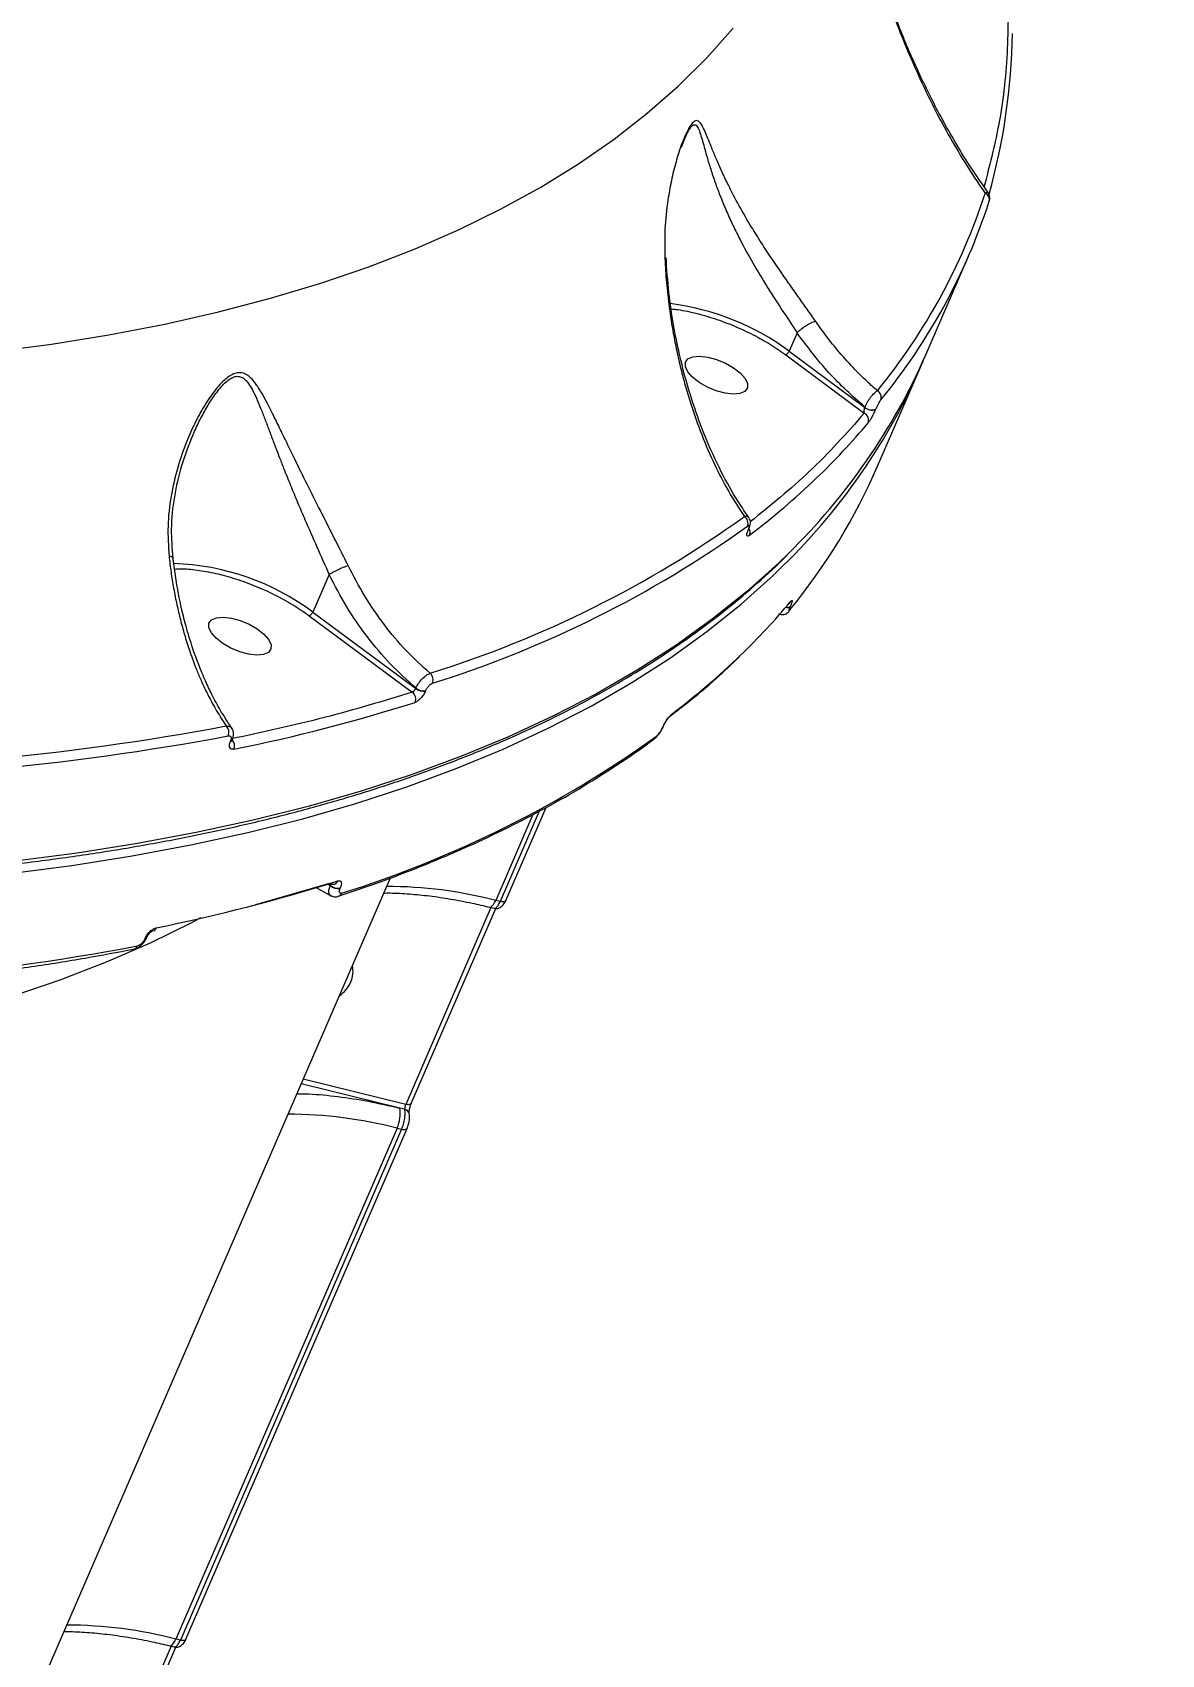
# Model space of a CAD drawing. Header units: millimetres. Extents: x -5873 to 5805, y -5301 to 4302.
# Drawn here: x -124.9 to 26.5, y -92.2 to 125.3 of the extents above; entities that cross this region are included whole.
import ezdxf

# ---------------------------------------------------------------- set-up
doc = ezdxf.new("R2010")
doc.units = ezdxf.units.MM
for name, color, linetype in [('DIKOM_ОБЪЕКТ', 7, 'Continuous'), ('DIKOM_РАЗМЕР_ЗОНА', 7, 'Continuous'), ('DIKOM_РАЗМЕР_ОБЪЕКТА', 7, 'Continuous')]:
    doc.layers.add(name, color=color, linetype=linetype)
doc.styles.add('style1', font='arial.ttf', dxfattribs={"width": 0.8})
doc.dimstyles.new('1-50', dxfattribs={"dimtxt": 300, "dimasz": 200, "dimexe": 100, "dimexo": 0, "dimgap": 100, "dimtad": 1, "dimtxsty": 'style1', "dimcen": 200, "dimclrd": 7, "dimclre": 7, "dimclrt": 7, "dimadec": 1, "dimazin": 2, "dimtfac": 1, "dimtmove": 0, "dimatfit": 2, "dimfxl": 0, "dimlwd": 25, "dimlwe": 18, "dimarcsym": 0})

# ---------------------------------------------------------------- blocks, each defined once
blk = doc.blocks.new('*D9')
at = {"layer": 'Defpoints', "color": 0, "transparency": 16777216}
for p in [(1338.11, 2802.44), (-4588.97, -1585.51), (-117.5, -1585.51)]:
    blk.add_point(p, dxfattribs=at)
at = {"layer": 'DIKOM_РАЗМЕР_ОБЪЕКТА', "color": 7, "lineweight": 18, "transparency": 16777216}
for p, q in [((1338.11, 2802.44), (-4688.97, 2802.44)), ((-117.5, -1585.51), (-4688.97, -1585.51))]:
    blk.add_line(p, q, dxfattribs=at)
at = {"layer": 'DIKOM_РАЗМЕР_ОБЪЕКТА', "color": 7, "lineweight": 25, "transparency": 16777216}
blk.add_line((-4588.97, 2602.44), (-4588.97, -1385.51), dxfattribs=at)
at = {"layer": 'DIKOM_РАЗМЕР_ОБЪЕКТА', "color": 7, "transparency": 16777216}
for points in [[(-4622.31, 2602.44), (-4555.64, 2602.44), (-4588.97, 2802.44)], [(-4622.31, -1385.51), (-4555.64, -1385.51), (-4588.97, -1585.51)]]:
    blk.add_solid(points, dxfattribs=at)
at = {"layer": 'DIKOM_РАЗМЕР_ОБЪЕКТА', "color": 7, "transparency": 16777216, "insert": (-4842.15, 460.98), "char_height": 300, "attachment_point": 5, "rotation": 90, "style": 'style1'}
blk.add_mtext('4400', dxfattribs=at)
blk = doc.blocks.new('*D10')
at = {"layer": 'Defpoints', "color": 0, "transparency": 16777216}
for p in [(4304.51, 1053.39), (-1538.59, -1332.39), (4304.51, -4224.84)]:
    blk.add_point(p, dxfattribs=at)
at = {"layer": 'DIKOM_РАЗМЕР_ОБЪЕКТА', "color": 7, "lineweight": 18, "transparency": 16777216}
for p, q in [((4304.51, 1053.39), (4304.51, -4324.84)), ((-1538.59, -1332.39), (-1538.59, -4324.84))]:
    blk.add_line(p, q, dxfattribs=at)
at = {"layer": 'DIKOM_РАЗМЕР_ОБЪЕКТА', "color": 7, "lineweight": 25, "transparency": 16777216}
blk.add_line((-1338.59, -4224.84), (4104.51, -4224.84), dxfattribs=at)
at = {"layer": 'DIKOM_РАЗМЕР_ОБЪЕКТА', "color": 7, "transparency": 16777216}
for points in [[(-1338.59, -4191.51), (-1338.59, -4258.18), (-1538.59, -4224.84)], [(4104.51, -4191.51), (4104.51, -4258.18), (4304.51, -4224.84)]]:
    blk.add_solid(points, dxfattribs=at)
at = {"layer": 'DIKOM_РАЗМЕР_ОБЪЕКТА', "color": 7, "transparency": 16777216, "insert": (1679.28, -3971.67), "char_height": 300, "attachment_point": 5, "style": 'style1'}
blk.add_mtext('5850', dxfattribs=at)
blk = doc.blocks.new('*D11')
at = {"layer": 'Defpoints', "color": 0, "transparency": 16777216}
for p in [(-510, 4302.44), (-5422.89, -3651.6), (284.83, -3651.6)]:
    blk.add_point(p, dxfattribs=at)
at = {"layer": 'DIKOM_РАЗМЕР_ЗОНА', "color": 7, "lineweight": 18, "transparency": 16777216}
for p, q in [((-510, 4302.44), (-5522.89, 4302.44)), ((284.83, -3651.6), (-5522.89, -3651.6))]:
    blk.add_line(p, q, dxfattribs=at)
at = {"layer": 'DIKOM_РАЗМЕР_ЗОНА', "color": 7, "lineweight": 25, "transparency": 16777216}
blk.add_line((-5422.89, 4102.44), (-5422.89, -3451.6), dxfattribs=at)
at = {"layer": 'DIKOM_РАЗМЕР_ЗОНА', "color": 7, "transparency": 16777216}
for points in [[(-5456.22, 4102.44), (-5389.56, 4102.44), (-5422.89, 4302.44)], [(-5456.22, -3451.6), (-5389.56, -3451.6), (-5422.89, -3651.6)]]:
    blk.add_solid(points, dxfattribs=at)
at = {"layer": 'DIKOM_РАЗМЕР_ЗОНА', "color": 7, "transparency": 16777216, "insert": (-5676.06, -474.49), "char_height": 300, "attachment_point": 5, "rotation": 90, "style": 'style1'}
blk.add_mtext('7950', dxfattribs=at)

msp = doc.modelspace()

# ---------------------------------------------------------------- linework, layer by layer
at = {"layer": 'DIKOM_ОБЪЕКТ', "color": 7, "linetype": 'Continuous', "lineweight": 15}
for p, q in [((-37.897, 109.903), (-37.467, 111.054)), ((-37.554, 110.835), (-37.453, 111.076)), ((-5.157, 82.034), (0.582, 95.289)), ((-22.411, 84.996), (-23.466, 82.558)), ((-22.407, 85.002), (-22.411, 84.996)), ((-23.937, 82.061), (-13.404, 74.215)), ((-23.466, 82.558), (-13.35, 75.022)), ((-11.611, 67.129), (-5.872, 80.383)), ((-13.339, 75.049), (-13.35, 75.022)), ((-11.873, 74.742), (-11.861, 74.769)), ((-28.896, 58.642), (-28.859, 58.727)), ((-28.965, 58.557), (-28.928, 58.642)), ((-85.156, 52.603), (-87.341, 47.556)), ((-85.152, 52.608), (-85.156, 52.603)), ((-23.321, 48.305), (-23.309, 48.332)), ((-87.811, 47.059), (-73.99, 36.817)), ((-87.341, 47.556), (-73.549, 37.336)), ((-73.53, 37.382), (-73.549, 37.336)), ((-72.219, 36.969), (-72.199, 37.014)), ((-41.481, 30.617), (-41.505, 30.599)), ((-40.479, 31.914), (-40.369, 32.145)), ((-40.438, 32.061), (-40.401, 32.146)), ((-40.369, 32.146), (-40.332, 32.232)), ((-98.385, 30.21), (-98.356, 30.276)), ((-98.15, 30.363), (-98.121, 30.429)), ((-57.826, 20.412), (-62.811, 8.901)), ((-56.964, 20.856), (-62.205, 8.752)), ((-61.458, 8.873), (-56.052, 21.357)), ((-193.36, -256.973), (-76.928, 11.917)), ((-94.985, 8.371), (-85.068, 11.232)), ((-85.005, 10.88), (-85.443, 11.124)), ((-84.985, 10.926), (-85.197, 11.082)), ((-84.985, 10.926), (-85.005, 10.88)), ((-86.981, 10.68), (-84.809, 9.464)), ((-83.675, 10.513), (-83.655, 10.559)), ((-62.205, 8.752), (-62.811, 8.901)), ((-63.444, 7.949), (-74.874, -18.448)), ((-74.127, -18.328), (-62.802, 7.826)), ((-63.628, 7.994), (-63.002, 7.841)), ((-109.849, 3.734), (-109.821, 3.8)), ((-109.614, 3.887), (-109.586, 3.952)), ((-74.874, -18.448), (-88.617, -15.079)), ((-75.66, -18.95), (-88.889, -15.706)), ((-75.018, -19.107), (-75.66, -18.95)), ((-76.034, -21.636), (-105.696, -90.138)), ((-104.343, -90.167), (-74.681, -21.664)), ((-76.034, -21.636), (-75.428, -21.785)), ((-75.428, -21.785), (-105.09, -90.287)), ((-106.329, -91.09), (-117.759, -117.487)), ((-117.012, -117.367), (-105.687, -91.213)), ((-106.513, -91.045), (-105.887, -91.199)), ((-105.09, -90.287), (-105.696, -90.138))]:
    msp.add_line(p, q, dxfattribs=at)
at = {"layer": 'DIKOM_ОБЪЕКТ', "color": 7, "linetype": 'Continuous', "lineweight": 15, "flags": 128}
for points in [[(-130.317, 82.459), (-122.376, 83.502), (-114.664, 84.743), (-107.191, 86.18), (-99.962, 87.812), (-92.984, 89.638), (-86.265, 91.656), (-79.809, 93.864), (-73.624, 96.26), (-67.715, 98.842), (-62.087, 101.607), (-56.746, 104.552), (-51.697, 107.676), (-46.943, 110.975), (-42.491, 114.446), (-38.344, 118.086), (-34.505, 121.891), (-30.979, 125.859)], [(-36.417, 79.045), (-37.057, 79.768), (-37.386, 80.455), (-37.377, 81.052), (-37.033, 81.509), (-36.379, 81.79), (-35.469, 81.872), (-34.378, 81.748), (-33.192, 81.429), (-32.009, 80.939), (-30.925, 80.32), (-30.026, 79.62), (-29.387, 78.897), (-29.058, 78.209), (-29.066, 77.613), (-29.411, 77.155), (-30.065, 76.874), (-30.974, 76.792), (-32.066, 76.916), (-33.251, 77.236), (-34.434, 77.725), (-35.519, 78.345), (-36.417, 79.045)], [(-23.565, 55.426), (-24.918, 54.112), (-29.193, 50.27), (-33.772, 46.594), (-38.652, 43.09), (-43.828, 39.758), (-49.296, 36.603), (-55.051, 33.626), (-61.089, 30.831), (-67.405, 28.22), (-73.993, 25.794), (-80.847, 23.557), (-87.962, 21.509), (-95.333, 19.653), (-102.951, 17.989), (-110.813, 16.521), (-118.909, 15.248), (-127.235, 14.172)], [(-127.95, 12.521), (-119.624, 13.597), (-111.527, 14.87), (-103.666, 16.339), (-96.047, 18.002), (-88.677, 19.858), (-81.562, 21.906), (-74.707, 24.144), (-68.12, 26.569), (-61.804, 29.181), (-55.766, 31.976), (-50.01, 34.952), (-44.542, 38.108), (-39.366, 41.439), (-34.487, 44.944), (-29.908, 48.619), (-25.633, 52.462), (-25.078, 52.994)], [(-100.292, 44.043), (-100.931, 44.766), (-101.26, 45.454), (-101.252, 46.051), (-100.907, 46.508), (-100.253, 46.789), (-99.344, 46.871), (-98.252, 46.747), (-97.067, 46.427), (-95.884, 45.938), (-94.799, 45.318), (-93.901, 44.619), (-93.261, 43.896), (-92.932, 43.208), (-92.94, 42.611), (-93.286, 42.154), (-93.939, 41.873), (-94.849, 41.791), (-95.94, 41.915), (-97.126, 42.235), (-98.309, 42.724), (-99.393, 43.344), (-100.292, 44.043)], [(-23.512, 47.625), (-23.454, 47.697), (-23.372, 47.843)], [(-40.332, 32.232), (-40.318, 32.278), (-40.318, 32.28)], [(-63.623, 7.993), (-63.557, 7.989), (-63.416, 8.037), (-63.266, 8.158), (-63.11, 8.348), (-62.957, 8.599), (-62.811, 8.901)], [(-61.458, 8.873), (-61.468, 8.852), (-61.527, 8.787), (-61.617, 8.741), (-61.734, 8.713), (-61.875, 8.706), (-62.034, 8.719), (-62.205, 8.752)], [(-102.381, 6.545), (-103.507, 5.951), (-109.134, 3.186), (-115.044, 0.605), (-121.229, -1.791), (-127.684, -3.999), (-134.404, -6.017), (-141.381, -7.843), (-148.61, -9.475), (-156.084, -10.912), (-163.795, -12.153), (-171.737, -13.196), (-179.902, -14.041), (-188.283, -14.686), (-196.871, -15.131), (-205.66, -15.376), (-214.64, -15.42), (-223.803, -15.263), (-233.141, -14.906), (-242.645, -14.349), (-252.306, -13.592), (-262.116, -12.636), (-272.065, -11.482), (-282.143, -10.131)], [(-74.127, -18.328), (-74.136, -18.347), (-74.194, -18.412), (-74.284, -18.459), (-74.401, -18.487), (-74.542, -18.495), (-74.702, -18.482), (-74.874, -18.448)], [(-75.428, -21.785), (-75.257, -21.818), (-75.098, -21.832), (-74.957, -21.824), (-74.84, -21.797), (-74.75, -21.75), (-74.691, -21.685), (-74.683, -21.669)], [(-106.508, -91.046), (-106.442, -91.051), (-106.301, -91.002), (-106.151, -90.881), (-105.995, -90.691), (-105.842, -90.441), (-105.696, -90.138)], [(-104.343, -90.167), (-104.353, -90.187), (-104.412, -90.252), (-104.501, -90.299), (-104.619, -90.326), (-104.76, -90.334), (-104.919, -90.32), (-105.09, -90.287)]]:
    msp.add_lwpolyline(points, dxfattribs=at)
at = {"layer": 'DIKOM_ОБЪЕКТ', "color": 7, "linetype": 'Continuous', "lineweight": 15}
for centre, radius, start, end in [((-80.965, 126.854), 87.467, 344.57639, 358.8682), ((-74.77, 128.901), 81.571, 320.70101, 342.00645), ((-74.441, 127.781), 81.751, 320.7006, 342.00616), ((2.447, 102.854), 0.924, 339.3194, 66.79254), ((-43.923, 54.511), 34.714, 53.8938, 82.5564), ((-83.273, 114.219), 84.47, 313.54625, 336.99728), ((-83.162, 116.327), 85.21, 314.37999, 336.26806), ((-12.121, 76.351), 1.005, 339.71339, 61.8356), ((-13.826, 73.292), 1.015, 339.93003, 65.38901), ((-12.397, 76.015), 1.377, 226.1736, 292.38743), ((-12.385, 76.042), 1.377, 226.16778, 292.38433), ((-84.091, 132.583), 92.891, 313.75949, 320.0564), ((-91.374, 140.229), 103.451, 307.23491, 313.74404), ((-87.33, 100.074), 82.575, 320.76268, 336.48569), ((-115.82, 180.745), 148.149, 287.36236, 305.64766), ((-115.588, 179.75), 148.487, 287.36304, 305.647), ((-30.049, 59.457), 1.065, 339.58445, 57.68829), ((-29.043, 58.806), 0.2, 304.92747, 336.38557), ((-29.708, 58.235), 1.001, 338.32633, 30.26152), ((-29.076, 58.718), 0.195, 304.55613, 337.23887), ((-106.941, 21.321), 32.748, 53.23657, 88.29336), ((-94.457, 108.654), 92.896, 313.94922, 320.05497), ((-23.716, 48.841), 0.666, 252.44935, 306.43014), ((-23.702, 48.863), 0.661, 253.00369, 306.50869), ((-23.972, 49.327), 0.801, 303.29134, 336.61669), ((-101.505, 116.018), 103.089, 307.22486, 313.92875), ((-72.366, 38.452), 1.17, 338.75218, 49.81683), ((-72.459, 38.693), 1.74, 231.20746, 277.93233), ((-72.44, 38.737), 1.74, 231.19925, 277.94055), ((-143.097, 254.184), 229.502, 281.35323, 287.62585), ((-74.692, 35.883), 1.169, 338.61945, 53.05519), ((-39.865, 34.243), 0.788, 298.48453, 336.67552), ((-162.739, 372.941), 346.576, 269.68054, 280.60837), ((-162.606, 372.378), 347.36, 269.68073, 280.60802), ((-99.805, 31.414), 1.232, 338.1231, 45.20012), ((-127.776, 151.579), 148.475, 287.36233, 305.64771), ((-41.966, 31.234), 0.785, 308.13338, 336.85609), ((-40.558, 32.229), 0.206, 305.46266, 335.96534), ((-40.534, 32.325), 0.222, 306.58068, 335.21433), ((-98.409, 30.503), 0.294, 274.67054, 331.49856), ((-98.381, 30.571), 0.296, 274.79391, 331.24019), ((-99.066, 29.631), 1.236, 338.28201, 41.01075), ((-153.457, 230.238), 229.489, 281.35281, 287.62575), ((-84.624, 11.779), 0.705, 230.92856, 338.64113), ((-83.915, 12.237), 1.74, 231.20746, 277.93233), ((-83.895, 12.282), 1.74, 231.19925, 277.94055), ((-84.136, 10.13), 0.716, 287.88426, 338.59584), ((-77.549, -48.241), 59.012, 75.53794, 89.87958), ((-108.925, 5.476), 0.685, 283.45464, 339.78595), ((-174.798, 344.2), 347.341, 269.68044, 280.60831), ((-111.496, 3.031), 0.683, 282.43888, 339.84972), ((-109.873, 4.027), 0.295, 274.69593, 331.32174), ((-109.845, 4.093), 0.294, 274.66562, 331.79201), ((-85.374, -0.632), 3.433, 335.87035, 12.95684), ((-86.217, -0.305), 4.336, 304.34586, 336.48554), ((-80.158, -19.693), 4.559, 334.77134, 9.37986), ((-75.19, -19.903), 0.813, 15.97134, 77.78138), ((-90.771, -78.779), 59.013, 75.53809, 89.87966), ((-120.433, -147.28), 59.011, 75.53786, 89.87966)]:
    msp.add_arc(centre, radius, start, end, dxfattribs=at)
for points, knots in [([(-15.691, 153.34), (-15.614, 152.604), (-15.422, 150.773), (-14.983, 147.944), (-14.401, 144.77), (-13.775, 141.896), (-13.123, 139.232), (-12.467, 136.786), (-11.767, 134.392), (-11.026, 132.038), (-10.243, 129.716), (-9.161, 126.716), (-7.714, 123.045), (-5.854, 118.816), (-3.8, 114.62), (-1.657, 110.692), (0.544, 107.024), (2.053, 104.812), (2.811, 103.703)], [0, 0, 0, 0, 0.0362742, 0.0901914, 0.1429266, 0.199531, 0.2413393, 0.2858483, 0.3330892, 0.3745241, 0.4191842, 0.4670989, 0.5510114, 0.6415067, 0.7335969, 0.8273441, 0.9134003, 1, 1, 1, 1]), ([(3.27, 103.75), (2.523, 104.8), (0.99, 106.956), (-1.077, 110.313), (-2.883, 113.493), (-4.307, 116.207), (-5.385, 118.394), (-6.167, 120.061), (-6.784, 121.422), (-7.356, 122.725), (-7.974, 124.183), (-8.814, 126.246), (-9.899, 129.086), (-11.238, 132.952), (-12.526, 137.176), (-13.709, 141.741), (-14.745, 146.462), (-15.246, 149.893), (-15.504, 151.658)], [0, 0, 0, 0, 0.0851987, 0.1749566, 0.2510217, 0.313525, 0.3625014, 0.3979327, 0.4232288, 0.4506615, 0.4813397, 0.5152891, 0.5791945, 0.6544975, 0.7446909, 0.8222389, 0.9085727, 1, 1, 1, 1]), ([(5.85, 132.682), (5.885, 129.268), (5.953, 122.438), (4.86, 113.077), (3.359, 107.295), (2.665, 104.62)], [0, 0, 0, 0, 0.349495, 0.6990466, 1, 1, 1, 1]), ([(-19.912, 86.541), (-20.291, 87.081), (-21.053, 88.169), (-22.23, 89.821), (-23.407, 91.481), (-24.665, 93.279), (-26.002, 95.24), (-27.388, 97.357), (-28.891, 99.778), (-30.401, 102.408), (-31.659, 104.844), (-32.603, 106.851), (-33.312, 108.476), (-33.888, 109.881), (-34.349, 111.036), (-34.749, 112.003), (-35.12, 112.792), (-35.458, 113.275), (-35.751, 113.458), (-36.091, 113.47), (-36.501, 113.124), (-36.951, 112.407), (-37.283, 111.75), (-37.614, 110.989), (-38.086, 109.757), (-38.677, 107.893), (-39.284, 105.415), (-39.819, 102.409), (-40.197, 98.924), (-40.155, 96.288), (-40.134, 94.965)], [0, 0, 0, 0, 0.0313132, 0.0630881, 0.0939373, 0.1255615, 0.1655576, 0.2071689, 0.2507379, 0.313311, 0.3752891, 0.4166921, 0.458772, 0.500118, 0.5326203, 0.5624611, 0.5964648, 0.6253581, 0.6418245, 0.6568743, 0.6882495, 0.7033891, 0.7196689, 0.7345081, 0.7508016, 0.7906454, 0.8333523, 0.8757691, 0.9377002, 1, 1, 1, 1]), ([(-37.453, 111.076), (-37.428, 111.136), (-37.29, 111.469), (-37.037, 111.973), (-36.704, 112.521), (-36.453, 112.792), (-36.269, 112.897), (-36.105, 112.926), (-35.924, 112.843), (-35.682, 112.528), (-35.43, 111.893), (-35.151, 110.957), (-34.86, 109.907), (-34.51, 108.645), (-34.061, 107.141), (-33.498, 105.43), (-32.835, 103.629), (-32.086, 101.787), (-31.223, 99.857), (-30.094, 97.546), (-28.61, 94.789), (-27.002, 92.089), (-25.626, 89.907), (-24.2, 87.708), (-23.127, 86.089), (-22.407, 85.002)], [0, 0, 0, 0, 0.0050284, 0.0278081, 0.0484062, 0.0697253, 0.0806643, 0.0919819, 0.1123959, 0.1355008, 0.1791169, 0.2223919, 0.2654964, 0.3086255, 0.3663143, 0.4264121, 0.4812485, 0.5400927, 0.597071, 0.6536387, 0.7399672, 0.8266005, 0.8704243, 0.9129906, 1, 1, 1, 1]), ([(3.249, 103.731), (3.201, 103.769), (3.104, 103.845), (2.91, 103.751), (2.811, 103.703)], [0, 0, 0, 0, 0.4917904, 1, 1, 1, 1]), ([(3.338, 102.6), (3.372, 102.713), (3.433, 102.918), (3.446, 103.054), (3.431, 103.09), (3.413, 103.113), (3.404, 103.133), (3.398, 103.16), (3.395, 103.183), (3.393, 103.21), (3.39, 103.253), (3.386, 103.315), (3.369, 103.512), (3.309, 103.631), (3.257, 103.733)], [0, 0, 0, 0, 0.2458519, 0.4445277, 0.5759643, 0.6176704, 0.6455497, 0.6558697, 0.6653525, 0.6755525, 0.687589, 0.7190082, 0.7607864, 1, 1, 1, 1]), ([(-40.134, 94.965), (-40.071, 93.893), (-39.942, 91.679), (-39.56, 88.325), (-39.083, 85.272), (-38.546, 82.536), (-38.011, 80.21), (-37.399, 77.888), (-36.507, 74.902), (-35.239, 71.316), (-33.516, 67.341), (-31.612, 63.645), (-30.191, 61.455), (-29.479, 60.357)], [0, 0, 0, 0, 0.0781114, 0.1613335, 0.2497945, 0.3106116, 0.3750525, 0.435639, 0.5007509, 0.6262823, 0.7508211, 0.8751051, 1, 1, 1, 1]), ([(-39.979, 94.853), (-39.977, 94.868), (-39.973, 94.91), (-40.072, 94.944), (-40.134, 94.965)], [0, 0, 0, 0, 0.370132, 1, 1, 1, 1]), ([(-28.853, 60.206), (-29.451, 61.082), (-30.861, 63.149), (-32.979, 67.056), (-35.026, 71.666), (-36.806, 76.762), (-38.085, 81.5), (-39.01, 86.125), (-39.653, 90.471), (-39.865, 93.534), (-39.975, 95.106)], [0, 0, 0, 0, 0.1007604, 0.2375816, 0.3959524, 0.5297254, 0.6753803, 0.7783766, 0.8862722, 1, 1, 1, 1]), ([(-39.27, 88.203), (-39.072, 88.187), (-38.094, 88.107), (-36.142, 87.694), (-33.5, 86.957), (-30.833, 85.958), (-28.291, 84.772), (-25.95, 83.467), (-24.598, 82.523), (-23.937, 82.061)], [0, 0, 0, 0, 0.0411533, 0.2028945, 0.3672048, 0.531518, 0.6932398, 0.8500472, 1, 1, 1, 1]), ([(-13.339, 75.049), (-14.982, 76.522), (-18.269, 79.469), (-21.03, 83.153), (-22.411, 84.996)], [0, 0, 0, 0, 0.4997746, 1, 1, 1, 1]), ([(-19.912, 86.541), (-19.982, 86.525), (-20.128, 86.493), (-20.414, 86.381), (-20.748, 86.217), (-21.209, 85.952), (-21.686, 85.623), (-22.118, 85.276), (-22.31, 85.094), (-22.407, 85.002)], [0, 0, 0, 0, 0.1151192, 0.2384176, 0.3678724, 0.5007204, 0.7326988, 0.8644165, 1, 1, 1, 1]), ([(-11.647, 77.237), (-12.102, 77.641), (-13.212, 78.627), (-15.023, 80.435), (-16.916, 82.56), (-18.578, 84.649), (-19.505, 85.963), (-19.912, 86.541)], [0, 0, 0, 0, 0.1503572, 0.3668269, 0.6226265, 0.834082, 1, 1, 1, 1]), ([(-23.937, 82.061), (-23.896, 82.078), (-23.814, 82.112), (-23.676, 82.236), (-23.549, 82.391), (-23.494, 82.502), (-23.466, 82.558)], [0, 0, 0, 0, 0.2500849, 0.4999434, 0.7499045, 1, 1, 1, 1]), ([(-463.76, 79.913), (-460.198, 78.384), (-455.174, 76.229), (-447.691, 73.12), (-441.238, 70.487), (-433.513, 67.411), (-425.364, 64.25), (-416.797, 61.02), (-407.929, 57.777), (-398.827, 54.553), (-389.546, 51.375), (-380.124, 48.262), (-370.595, 45.229), (-360.985, 42.288), (-351.315, 39.449), (-341.605, 36.722), (-331.871, 34.111), (-322.129, 31.624), (-312.391, 29.265), (-302.671, 27.039), (-292.978, 24.949), (-283.325, 23), (-273.722, 21.193), (-264.176, 19.532), (-254.7, 18.019), (-245.299, 16.656), (-235.984, 15.445), (-226.762, 14.387), (-217.641, 13.483), (-208.629, 12.734), (-199.733, 12.143), (-190.959, 11.708), (-182.315, 11.431), (-173.807, 11.312), (-165.441, 11.351), (-157.225, 11.549), (-149.163, 11.905), (-141.261, 12.418), (-133.524, 13.09), (-125.959, 13.92), (-118.57, 14.906), (-111.362, 16.048), (-104.339, 17.346), (-97.506, 18.799), (-90.867, 20.407), (-84.427, 22.167), (-78.188, 24.08), (-72.155, 26.144), (-66.331, 28.36), (-60.72, 30.725), (-55.325, 33.24), (-50.148, 35.904), (-45.193, 38.716), (-40.462, 41.677), (-35.961, 44.786), (-31.683, 48.039), (-27.668, 51.455), (-25.024, 53.841), (-23.792, 55.126), (-23.741, 55.179)], [0, 0, 0, 0, 0.0198328, 0.027978, 0.0414873, 0.0555318, 0.0706097, 0.086353, 0.1026136, 0.1192722, 0.1362449, 0.153469, 0.1708974, 0.1884939, 0.2062301, 0.2240836, 0.2420357, 0.2600716, 0.2781795, 0.2963486, 0.3145706, 0.332838, 0.351144, 0.3694842, 0.3878527, 0.4062463, 0.4246607, 0.443093, 0.4615403, 0.4799998, 0.4984699, 0.5169483, 0.5354329, 0.553923, 0.5724166, 0.5909127, 0.6094105, 0.6279092, 0.6464082, 0.6649069, 0.6834057, 0.7019039, 0.7204025, 0.7389017, 0.7574024, 0.7759058, 0.7944131, 0.8129265, 0.831448, 0.8499806, 0.8685275, 0.8870928, 0.9056808, 0.9242972, 0.9429475, 0.961639, 0.980379, 0.999176, 1, 1, 1, 1]), ([(-82.599, 53.795), (-82.991, 54.586), (-83.792, 56.2), (-85.051, 58.675), (-86.51, 61.541), (-88.115, 64.725), (-89.59, 67.72), (-90.803, 70.225), (-91.787, 72.269), (-92.665, 74.071), (-93.436, 75.597), (-94.155, 76.919), (-94.873, 78.068), (-95.543, 78.886), (-96.122, 79.355), (-96.787, 79.689), (-97.57, 79.693), (-98.428, 79.272), (-99.062, 78.796), (-99.695, 78.183), (-100.599, 77.142), (-101.754, 75.477), (-103.031, 73.186), (-104.328, 70.336), (-105.506, 66.975), (-106.397, 63.084), (-106.866, 59.088), (-106.695, 56.394), (-106.61, 55.045)], [0, 0, 0, 0, 0.0399773, 0.0815423, 0.1251085, 0.1871838, 0.249623, 0.290771, 0.3324811, 0.3734636, 0.4059052, 0.4359224, 0.4695481, 0.4983058, 0.5147444, 0.5296798, 0.5610927, 0.5763327, 0.5925677, 0.6075607, 0.6240927, 0.6638548, 0.706845, 0.7497485, 0.8121306, 0.8743386, 0.9370947, 1, 1, 1, 1]), ([(-103.41, 71.247), (-103.333, 71.433), (-103.006, 72.228), (-102.336, 73.586), (-101.396, 75.296), (-100.507, 76.652), (-99.745, 77.623), (-99.131, 78.284), (-98.512, 78.802), (-97.882, 79.13), (-97.403, 79.192), (-97.048, 79.125), (-96.725, 78.989), (-96.359, 78.71), (-95.856, 78.119), (-95.316, 77.181), (-94.74, 75.918), (-94.187, 74.553), (-93.634, 73.114), (-93.071, 71.621), (-92.474, 70.035), (-91.865, 68.445), (-91.148, 66.606), (-90.335, 64.578), (-89.379, 62.266), (-88.211, 59.526), (-86.791, 56.298), (-85.699, 53.838), (-85.152, 52.608)], [0, 0, 0, 0, 0.013184, 0.05645, 0.0997323, 0.1428163, 0.165889, 0.1861646, 0.2088622, 0.2296072, 0.2505325, 0.2615088, 0.2730056, 0.2931506, 0.3160681, 0.3588773, 0.4016215, 0.4445465, 0.4873115, 0.5298821, 0.5723658, 0.6184565, 0.6574581, 0.7161083, 0.7726851, 0.828455, 0.9141573, 1, 1, 1, 1]), ([(-13.339, 75.049), (-13.282, 75.165), (-13.17, 75.393), (-12.96, 75.749), (-12.735, 76.091), (-12.425, 76.51), (-12.027, 76.965), (-11.773, 77.146), (-11.647, 77.237)], [0, 0, 0, 0, 0.1298767, 0.2576048, 0.3846755, 0.5094713, 0.7556081, 1, 1, 1, 1]), ([(-13.404, 74.215), (-15.76, 71.554), (-20.311, 66.416), (-25.961, 61.863), (-28.686, 59.668)], [0, 0, 0, 0, 0.5177921, 1, 1, 1, 1]), ([(-13.35, 75.022), (-13.364, 74.987), (-13.392, 74.912), (-13.42, 74.789), (-13.436, 74.669), (-13.446, 74.521), (-13.439, 74.357), (-13.416, 74.262), (-13.404, 74.215)], [0, 0, 0, 0, 0.1199971, 0.2512102, 0.3672296, 0.5008929, 0.7498956, 1, 1, 1, 1]), ([(-11.873, 74.742), (-11.911, 74.656), (-11.988, 74.483), (-12.121, 74.208), (-12.26, 73.935), (-12.447, 73.592), (-12.674, 73.207), (-12.807, 73.032), (-12.873, 72.944)], [0, 0, 0, 0, 0.1251441, 0.251035, 0.3751977, 0.5012637, 0.7505003, 1, 1, 1, 1]), ([(-11.861, 74.769), (-11.835, 74.828), (-11.782, 74.947), (-11.691, 75.135), (-11.596, 75.322), (-11.469, 75.557), (-11.313, 75.821), (-11.224, 75.942), (-11.179, 76.003)], [0, 0, 0, 0, 0.1249674, 0.2509428, 0.3752317, 0.5011658, 0.7504811, 1, 1, 1, 1]), ([(-106.059, 54.795), (-106.167, 56.094), (-106.395, 58.832), (-105.927, 63.013), (-104.978, 67.272), (-103.915, 69.981), (-103.381, 71.341)], [0, 0, 0, 0, 0.2310588, 0.4870641, 0.7425808, 1, 1, 1, 1]), ([(-28.883, 60.182), (-28.943, 60.252), (-29.074, 60.405), (-29.336, 60.374), (-29.479, 60.357)], [0, 0, 0, 0, 0.4552122, 1, 1, 1, 1]), ([(-28.928, 58.642), (-28.905, 58.698), (-28.859, 58.811), (-28.822, 58.948), (-28.809, 59.054), (-28.826, 59.145), (-28.897, 59.181), (-28.999, 59.117), (-29.051, 59.085)], [0, 0, 0, 0, 0.1242687, 0.250062, 0.3725792, 0.5005307, 0.7503066, 1, 1, 1, 1]), ([(-28.859, 58.726), (-28.808, 58.857), (-28.706, 59.119), (-28.651, 59.499), (-28.683, 59.868), (-28.804, 60.085), (-28.864, 60.191)], [0, 0, 0, 0, 0.2536415, 0.5083739, 0.7594077, 1, 1, 1, 1]), ([(-28.778, 57.866), (-28.856, 57.815), (-29.014, 57.715), (-29.122, 57.774), (-29.148, 57.916), (-29.129, 58.08), (-29.073, 58.292), (-29.001, 58.469), (-28.965, 58.557)], [0, 0, 0, 0, 0.2496091, 0.4993627, 0.6272974, 0.7499103, 0.8763124, 1, 1, 1, 1]), ([(-106.61, 55.045), (-106.525, 54.336), (-106.35, 52.884), (-105.994, 50.703), (-105.576, 48.583), (-105.089, 46.515), (-104.535, 44.483), (-103.98, 42.725), (-103.446, 41.21), (-102.947, 39.905), (-102.347, 38.473), (-101.595, 36.844), (-100.825, 35.362), (-100.143, 34.176), (-99.562, 33.225), (-99.175, 32.646), (-98.936, 32.289)], [0, 0, 0, 0, 0.0796035, 0.1630018, 0.2502036, 0.3277888, 0.4112927, 0.5007245, 0.5515642, 0.6100806, 0.6762783, 0.7501627, 0.8443884, 0.9003116, 0.938563, 1, 1, 1, 1]), ([(-106.097, 54.799), (-106.095, 54.805), (-106.063, 54.867), (-106.22, 54.962), (-106.482, 55.018), (-106.61, 55.045)], [0, 0, 0, 0, 0.0470652, 0.5374751, 1, 1, 1, 1]), ([(-98.041, 31.771), (-98.554, 32.535), (-99.5, 33.941), (-100.68, 36.106), (-101.581, 37.979), (-102.254, 39.546), (-102.896, 41.181), (-103.637, 43.288), (-104.524, 46.292), (-105.45, 50.235), (-105.874, 53.291), (-106.106, 54.963)], [0, 0, 0, 0, 0.1290846, 0.237779, 0.3267902, 0.3963439, 0.451325, 0.5422993, 0.6642057, 0.8163114, 1, 1, 1, 1]), ([(-105.852, 53.33), (-105.516, 53.344), (-104.503, 53.387), (-102.538, 53.179), (-100.027, 52.708), (-97.37, 51.951), (-94.707, 50.957), (-92.164, 49.77), (-89.824, 48.465), (-88.472, 47.521), (-87.811, 47.059)], [0, 0, 0, 0, 0.0651666, 0.1965564, 0.332083, 0.4697632, 0.607439, 0.7429663, 0.8743571, 1, 1, 1, 1]), ([(-73.53, 37.382), (-74.677, 38.422), (-76.967, 40.499), (-80.046, 44.177), (-82.844, 48.184), (-84.385, 51.129), (-85.156, 52.603)], [0, 0, 0, 0, 0.2493834, 0.4979402, 0.7487718, 1, 1, 1, 1]), ([(-85.152, 52.608), (-85.033, 52.678), (-84.742, 52.852), (-84.253, 53.108), (-83.759, 53.344), (-83.336, 53.531), (-82.924, 53.694), (-82.708, 53.761), (-82.599, 53.795)], [0, 0, 0, 0, 0.154366, 0.3790425, 0.518373, 0.6720683, 0.8348864, 1, 1, 1, 1]), ([(-71.611, 39.346), (-72.697, 40.338), (-74.87, 42.321), (-77.791, 45.829), (-80.428, 49.633), (-81.879, 52.414), (-82.599, 53.795)], [0, 0, 0, 0, 0.2499466, 0.499901, 0.7518019, 1, 1, 1, 1]), ([(-23.372, 47.843), (-23.407, 47.806), (-23.476, 47.732), (-23.495, 47.784), (-23.476, 47.886), (-23.442, 47.998), (-23.391, 48.137), (-23.344, 48.249), (-23.321, 48.305)], [0, 0, 0, 0, 0.2499363, 0.4991588, 0.6253736, 0.7494807, 0.8753773, 1, 1, 1, 1]), ([(-23.237, 49.009), (-23.186, 49.063), (-23.083, 49.17), (-23.053, 49.096), (-23.081, 48.945), (-23.131, 48.781), (-23.205, 48.577), (-23.274, 48.414), (-23.309, 48.332)], [0, 0, 0, 0, 0.2499672, 0.4991847, 0.6251138, 0.7494581, 0.8750047, 1, 1, 1, 1]), ([(-87.811, 47.059), (-87.77, 47.077), (-87.688, 47.111), (-87.55, 47.234), (-87.424, 47.39), (-87.369, 47.501), (-87.341, 47.556)], [0, 0, 0, 0, 0.250086, 0.4999592, 0.7499969, 1, 1, 1, 1]), ([(-24.901, 47.361), (-24.787, 47.308), (-24.559, 47.2), (-24.16, 47.22), (-23.789, 47.361), (-23.601, 47.54), (-23.512, 47.625)], [0, 0, 0, 0, 0.2608525, 0.5238341, 0.7739985, 1, 1, 1, 1]), ([(-39.416, 33.635), (-38.695, 34.176), (-36.537, 35.8), (-33.445, 38.424), (-31.189, 40.569), (-30.183, 41.526)], [0, 0, 0, 0, 0.2171068, 0.6506907, 1, 1, 1, 1]), ([(-73.53, 37.382), (-73.412, 37.598), (-73.176, 38.032), (-72.656, 38.646), (-72.098, 39.136), (-71.773, 39.276), (-71.611, 39.346)], [0, 0, 0, 0, 0.2497551, 0.4995589, 0.7495416, 1, 1, 1, 1]), ([(-73.549, 37.336), (-73.575, 37.283), (-73.615, 37.2), (-73.69, 37.091), (-73.761, 37), (-73.838, 36.919), (-73.919, 36.852), (-73.965, 36.829), (-73.99, 36.817)], [0, 0, 0, 0, 0.2400277, 0.3677845, 0.4999165, 0.6876746, 0.8284014, 1, 1, 1, 1]), ([(-72.199, 37.014), (-72.143, 37.126), (-72.032, 37.349), (-71.783, 37.666), (-71.513, 37.918), (-71.355, 37.992), (-71.275, 38.028)], [0, 0, 0, 0, 0.2507099, 0.5001113, 0.7499005, 1, 1, 1, 1]), ([(-73.99, 36.817), (-77.858, 35.64), (-85.595, 33.286), (-94.029, 31.461), (-98.246, 30.549)], [0, 0, 0, 0, 0.499999, 1, 1, 1, 1]), ([(-72.219, 36.969), (-72.302, 36.802), (-72.469, 36.469), (-72.842, 35.996), (-73.246, 35.62), (-73.485, 35.511), (-73.604, 35.457)], [0, 0, 0, 0, 0.2505443, 0.5001669, 0.7499648, 1, 1, 1, 1]), ([(-40.401, 32.146), (-40.359, 32.239), (-40.273, 32.426), (-40.111, 32.718), (-39.937, 32.998), (-39.703, 33.336), (-39.416, 33.692), (-39.233, 33.852), (-39.141, 33.931)], [0, 0, 0, 0, 0.1238278, 0.2505878, 0.3732894, 0.501563, 0.7510112, 1, 1, 1, 1]), ([(-40.318, 32.277), (-40.287, 32.346), (-40.225, 32.483), (-40.108, 32.699), (-39.987, 32.904), (-39.826, 33.15), (-39.641, 33.4), (-39.541, 33.5), (-39.49, 33.55)], [0, 0, 0, 0, 0.1190358, 0.2389186, 0.3622638, 0.4887198, 0.7439899, 1, 1, 1, 1]), ([(-98.936, 32.289), (-98.766, 32.271), (-98.423, 32.237), (-98.155, 32.042), (-98.129, 31.866), (-98.127, 31.854)], [0, 0, 0, 0, 0.481223, 0.9669202, 1, 1, 1, 1]), ([(-98.661, 30.955), (-98.582, 30.96), (-98.424, 30.971), (-98.307, 30.855), (-98.266, 30.715), (-98.266, 30.585), (-98.293, 30.437), (-98.335, 30.33), (-98.356, 30.276)], [0, 0, 0, 0, 0.250037, 0.4991702, 0.6248713, 0.7494556, 0.8747205, 1, 1, 1, 1]), ([(-98.122, 30.428), (-98.075, 30.554), (-97.98, 30.814), (-97.942, 31.226), (-97.994, 31.636), (-98.121, 31.862), (-98.186, 31.978)], [0, 0, 0, 0, 0.2271057, 0.4716676, 0.7305647, 1, 1, 1, 1]), ([(-83.915, 9.461), (-82.146, 10.053), (-78.352, 11.324), (-72.789, 13.457), (-67.173, 15.82), (-61.779, 18.335), (-56.602, 20.999), (-51.643, 23.809), (-46.929, 26.779), (-43.555, 29.052), (-41.829, 30.378), (-41.517, 30.618)], [0, 0, 0, 0, 0.1075942, 0.230816, 0.3541119, 0.4775028, 0.6010165, 0.7246812, 0.8485342, 0.9726133, 1, 1, 1, 1]), ([(-41.482, 30.616), (-41.391, 30.693), (-41.21, 30.847), (-40.925, 31.182), (-40.756, 31.45), (-40.682, 31.565)], [0, 0, 0, 0, 0.3622764, 0.7238261, 1, 1, 1, 1]), ([(-41.244, 30.925), (-41.185, 30.975), (-41.067, 31.075), (-40.883, 31.301), (-40.733, 31.516), (-40.623, 31.696), (-40.52, 31.882), (-40.465, 32.002), (-40.438, 32.061)], [0, 0, 0, 0, 0.2487891, 0.4982768, 0.6263298, 0.7492132, 0.8752974, 1, 1, 1, 1]), ([(-40.682, 31.565), (-40.658, 31.601), (-40.584, 31.71), (-40.517, 31.835), (-40.479, 31.913), (-40.479, 31.914)], [0, 0, 0, 0, 0.3234644, 0.9914045, 1, 1, 1, 1]), ([(-97.918, 29.174), (-98.039, 29.165), (-98.279, 29.148), (-98.457, 29.326), (-98.52, 29.539), (-98.521, 29.738), (-98.481, 29.963), (-98.417, 30.128), (-98.385, 30.21)], [0, 0, 0, 0, 0.2500421, 0.4991728, 0.6248279, 0.7494685, 0.8748964, 1, 1, 1, 1]), ([(-98.194, 30.3), (-98.191, 30.297), (-98.179, 30.287), (-98.163, 30.33), (-98.15, 30.363)], [0, 0, 0, 0, 0.2542915, 1, 1, 1, 1]), ([(-84.941, 9.571), (-85.016, 9.63), (-85.18, 9.759), (-85.211, 10.237), (-85.074, 10.666), (-85.005, 10.88)], [0, 0, 0, 0, 0.2997457, 0.6498681, 1, 1, 1, 1]), ([(-84.965, 11.233), (-84.953, 11.22), (-84.933, 11.198), (-84.928, 11.137), (-84.937, 11.054), (-84.966, 10.976), (-84.985, 10.926)], [0, 0, 0, 0, 0.272999, 0.4653721, 0.650989, 1, 1, 1, 1]), ([(-83.968, 11.522), (-83.865, 11.54), (-83.658, 11.574), (-83.501, 11.379), (-83.482, 11.034), (-83.597, 10.717), (-83.655, 10.559)], [0, 0, 0, 0, 0.2500109, 0.4998081, 0.7494662, 1, 1, 1, 1]), ([(-84.955, 9.557), (-84.878, 9.517), (-84.723, 9.435), (-84.455, 9.382), (-84.176, 9.38), (-83.993, 9.428), (-83.903, 9.452)], [0, 0, 0, 0, 0.2523281, 0.5060711, 0.7566217, 1, 1, 1, 1]), ([(-83.469, 9.869), (-83.537, 9.857), (-83.674, 9.833), (-83.778, 9.964), (-83.79, 10.196), (-83.713, 10.407), (-83.675, 10.513)], [0, 0, 0, 0, 0.2500484, 0.4998829, 0.7492168, 1, 1, 1, 1]), ([(-77.807, 9.887), (-77.526, 9.891), (-76.434, 9.905), (-74.385, 9.782), (-71.683, 9.52), (-68.873, 9.102), (-66.184, 8.599), (-64.413, 8.173), (-63.624, 7.984)], [0, 0, 0, 0, 0.0675654, 0.2620999, 0.4567818, 0.6512079, 0.8447501, 1, 1, 1, 1]), ([(-63.015, 7.844), (-62.894, 7.826), (-62.615, 7.784), (-62.199, 7.932), (-61.853, 8.228), (-61.606, 8.567), (-61.509, 8.767), (-61.46, 8.868)], [0, 0, 0, 0, 0.1843101, 0.4243599, 0.7037279, 0.851626, 1, 1, 1, 1]), ([(-63.001, 7.844), (-62.936, 7.844), (-62.827, 7.845), (-62.648, 8.004), (-62.445, 8.258), (-62.3, 8.557), (-62.205, 8.752)], [0, 0, 0, 0, 0.2798419, 0.4689132, 0.6522192, 1, 1, 1, 1]), ([(-109.821, 3.8), (-109.781, 3.884), (-109.701, 4.052), (-109.535, 4.302), (-109.345, 4.539), (-109.067, 4.821), (-108.688, 5.109), (-108.417, 5.196), (-108.282, 5.239)], [0, 0, 0, 0, 0.1252819, 0.2510156, 0.3754993, 0.5012673, 0.7504512, 1, 1, 1, 1]), ([(-109.586, 3.952), (-109.56, 4.007), (-109.509, 4.115), (-109.406, 4.274), (-109.292, 4.42), (-109.172, 4.548), (-109.055, 4.653), (-108.907, 4.76), (-108.824, 4.789), (-108.769, 4.809)], [0, 0, 0, 0, 0.1290536, 0.2562546, 0.3832932, 0.5089889, 0.6346452, 0.7586454, 1, 1, 1, 1]), ([(-177.275, -3.553), (-175.485, -3.55), (-170.898, -3.543), (-163.683, -3.353), (-155.616, -3.002), (-147.715, -2.486), (-139.979, -1.815), (-132.413, -0.986), (-125.027, 0.003), (-117.986, 1.106), (-113.504, 1.96), (-111.35, 2.37)], [0, 0, 0, 0, 0.0747079, 0.1914471, 0.3081971, 0.4249527, 0.5417102, 0.6584676, 0.7752222, 0.8919767, 1, 1, 1, 1]), ([(-111.345, 2.364), (-111.173, 2.416), (-110.835, 2.518), (-110.325, 2.893), (-109.883, 3.37), (-109.703, 3.715), (-109.614, 3.886)], [0, 0, 0, 0, 0.2580998, 0.5100514, 0.7571595, 1, 1, 1, 1]), ([(-109.849, 3.734), (-109.875, 3.679), (-109.927, 3.569), (-110.035, 3.405), (-110.159, 3.25), (-110.34, 3.066), (-110.588, 2.878), (-110.766, 2.823), (-110.855, 2.795)], [0, 0, 0, 0, 0.1257574, 0.2511456, 0.3759083, 0.5012653, 0.7504738, 1, 1, 1, 1]), ([(-89.462, -17.029), (-88.927, -17.032), (-87.187, -17.041), (-83.975, -17.371), (-79.907, -17.977), (-77.076, -18.626), (-75.66, -18.95)], [0, 0, 0, 0, 0.1287355, 0.4191644, 0.7095694, 1, 1, 1, 1]), ([(-75.428, -21.785), (-75.341, -21.561), (-75.209, -21.22), (-75.081, -20.708), (-74.993, -20.243), (-74.95, -19.795), (-74.957, -19.384), (-74.996, -19.205), (-75.018, -19.107)], [0, 0, 0, 0, 0.2414557, 0.3687575, 0.50005, 0.7010046, 0.8383457, 1, 1, 1, 1]), ([(-74.874, -18.448), (-74.897, -18.505), (-74.931, -18.591), (-74.968, -18.718), (-74.997, -18.837), (-75.015, -18.949), (-75.023, -19.046), (-75.019, -19.086), (-75.018, -19.107)], [0, 0, 0, 0, 0.2443294, 0.3708022, 0.5000674, 0.7197138, 0.8524096, 1, 1, 1, 1]), ([(-74.408, -19.678), (-74.41, -19.667), (-74.415, -19.644), (-74.418, -19.559), (-74.412, -19.434), (-74.393, -19.265), (-74.356, -19.057), (-74.3, -18.822), (-74.224, -18.568), (-74.161, -18.413), (-74.129, -18.332)], [0, 0, 0, 0, 0.0912229, 0.1917016, 0.3016777, 0.4217328, 0.5519109, 0.6918623, 0.8409967, 1, 1, 1, 1]), ([(-74.683, -21.669), (-74.646, -21.578), (-74.573, -21.398), (-74.459, -21.016), (-74.368, -20.551), (-74.338, -20.057), (-74.385, -19.801), (-74.408, -19.678)], [0, 0, 0, 0, 0.144802, 0.2822951, 0.5399014, 0.7783222, 1, 1, 1, 1]), ([(-120.692, -89.152), (-120.411, -89.149), (-119.319, -89.135), (-117.27, -89.257), (-114.568, -89.519), (-111.758, -89.937), (-109.069, -90.44), (-107.297, -90.866), (-106.509, -91.055)], [0, 0, 0, 0, 0.0675645, 0.2620962, 0.4567757, 0.6512021, 0.8447418, 1, 1, 1, 1]), ([(-105.899, -91.195), (-105.778, -91.213), (-105.5, -91.255), (-105.084, -91.107), (-104.738, -90.812), (-104.491, -90.472), (-104.394, -90.272), (-104.345, -90.172)], [0, 0, 0, 0, 0.1842438, 0.4243206, 0.7037028, 0.8516532, 1, 1, 1, 1]), ([(-105.886, -91.195), (-105.821, -91.195), (-105.712, -91.194), (-105.533, -91.035), (-105.33, -90.781), (-105.185, -90.483), (-105.09, -90.287)], [0, 0, 0, 0, 0.2798072, 0.4688963, 0.652175, 1, 1, 1, 1])]:
    msp.add_open_spline(points, degree=3, knots=knots, dxfattribs=at)

# ---------------------------------------------------------------- dimensions: what is measured, and where the dimension line sits
at = {"layer": 'DIKOM_РАЗМЕР_ЗОНА'}
dim = msp.add_linear_dim(base=(-5422.889, -3651.603), p1=(-510.005, 4302.437), p2=(284.83, -3651.603), angle=90, text='7950', dimstyle='1-50', dxfattribs=at)
dim.commit()
dim.dimension.update_dxf_attribs({"geometry": '*D11', "text_midpoint": (-5422.889, -474.491), "dimtype": 160})
at = {"layer": 'DIKOM_РАЗМЕР_ОБЪЕКТА'}
dim = msp.add_linear_dim(base=(-4588.973, -1585.515), p1=(1338.114, 2802.437), p2=(-117.504, -1585.515), angle=90, text='4400', dimstyle='1-50', dxfattribs=at)
dim.commit()
dim.dimension.update_dxf_attribs({"geometry": '*D9', "text_midpoint": (-4588.973, 460.978), "dimtype": 160})
dim = msp.add_linear_dim(base=(4304.512, -4224.842), p1=(-1538.592, -1332.389), p2=(4304.512, 1053.391), text='5850', dimstyle='1-50', dxfattribs=at)
dim.commit()
dim.dimension.update_dxf_attribs({"geometry": '*D10', "text_midpoint": (1679.282, -4224.842), "dimtype": 160})

doc.saveas('drawing.dxf')
